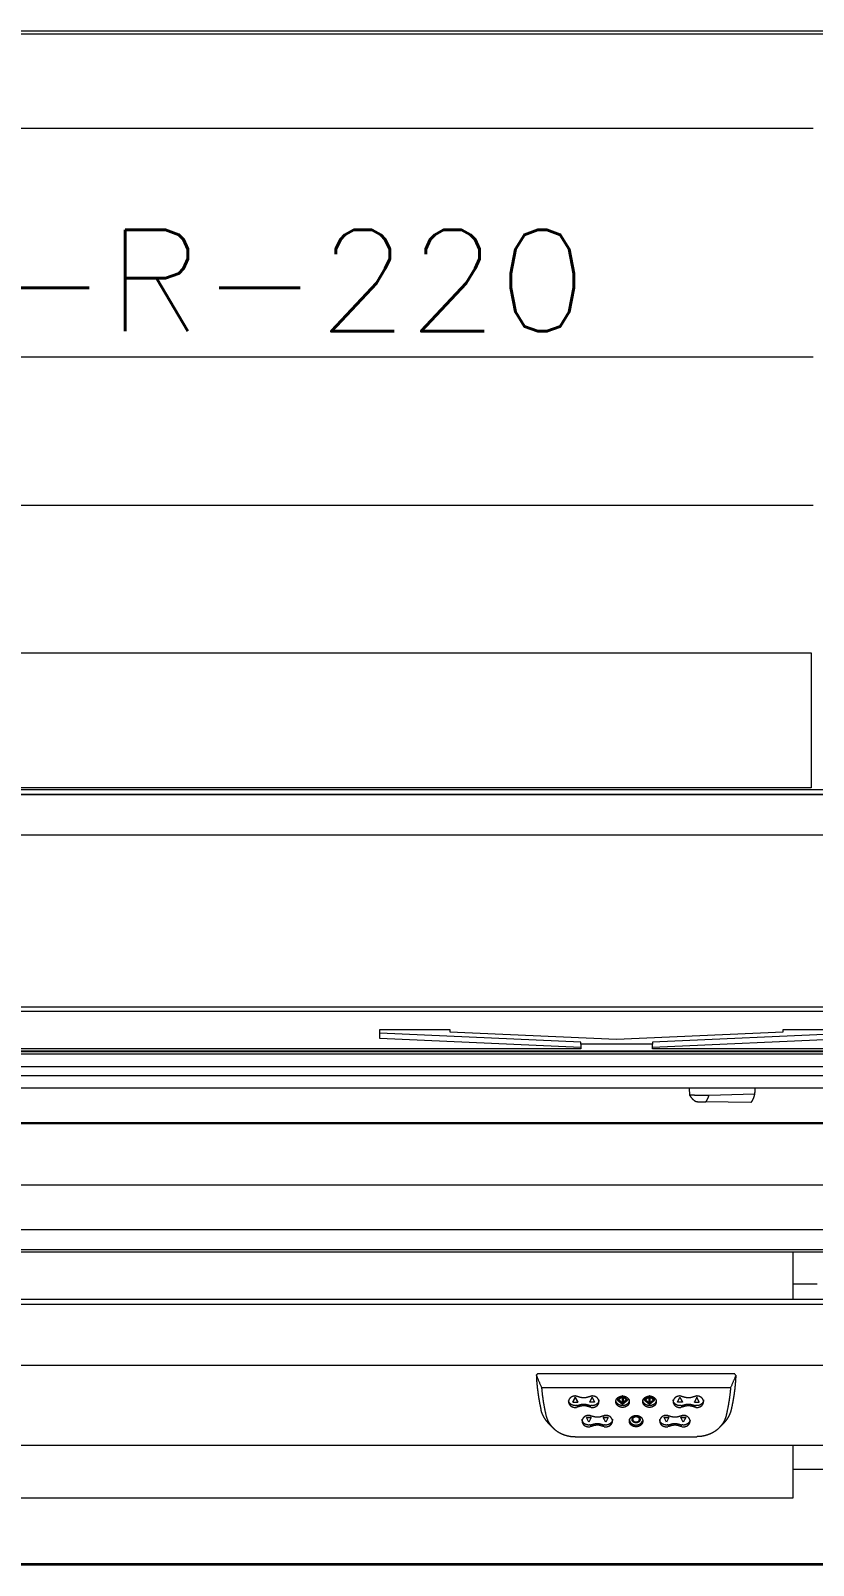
# Model space of a CAD drawing. Header units: millimetres. Extents: x 1659 to 7286, y 5003 to 7277.
# Drawn here: x 4774 to 5934, y 5003 to 7277 of the extents above; entities that cross this region are included whole.
import ezdxf

# ---------------------------------------------------------------- set-up
doc = ezdxf.new("R2010")
doc.units = ezdxf.units.MM
doc.layers.add('1', color=7, linetype='Continuous', true_color=0xffffff)
doc.styles.add('blockfont', font='simplex.shx')

msp = doc.modelspace()

# ---------------------------------------------------------------- linework, layer by layer
at = {"layer": '1', "color": 80, "linetype": 'Continuous', "lineweight": 13}
for p, q in [((1659.1, 7276.8), (7286.1, 7276.8)), ((1659.1, 7276.8, -300), (7286.1, 7276.8, -300)), ((1659.1, 7276.8), (7286.1, 7276.8)), ((3592.6, 7272.3), (6060.6, 7272.3)), ((3714.1, 7132.3), (5934.1, 7132.3)), ((5934.1, 6793), (3714.1, 6793)), ((3714.1, 6573.9), (5934.1, 6573.9)), ((3723.1, 6354.8), (5931.1, 6354.8)), ((5931.1, 6354.8), (5931.1, 6154.8)), ((3567.1, 6152.2), (6115, 6152.2)), ((6115, 6145), (3567.1, 6145)), ((3567.1, 6144.9), (6115, 6144.9)), ((5931.1, 6154.8), (3723.1, 6154.8)), ((3567.1, 6085), (6127, 6085)), ((3567.1, 5830.1), (6098, 5830.1)), ((3567.1, 5823.8), (6098.1, 5823.8)), ((5291.6, 5796.6), (5395.6, 5796.6)), ((5291.6, 5791.5), (5291.6, 5796.6)), ((5291.6, 5783.5), (5291.6, 5791.5)), ((5589.6, 5778.2), (5291.6, 5791.5)), ((5589.6, 5770.2), (5291.6, 5783.5)), ((5395.6, 5796.6), (5395.6, 5793.4)), ((5395.6, 5793.4), (5642.6, 5782.4)), ((5589.6, 5777.1), (5589.6, 5778.2)), ((5589.6, 5775.2), (5589.6, 5777.1)), ((5642.6, 5782.4), (5889.6, 5793.4)), ((5993.6, 5791.5), (5695.6, 5778.2)), ((5993.6, 5783.5), (5695.6, 5770.2)), ((5695.6, 5778.2), (5695.6, 5777.1)), ((5695.6, 5777.1), (5695.6, 5775.2)), ((5889.6, 5796.6), (5993.6, 5796.6)), ((5889.6, 5793.4), (5889.6, 5796.6)), ((6266.1, 5760.2), (3466.6, 5760.2)), ((6106, 5764.5), (3542.1, 5764.5)), ((6106, 5763.7), (3542.1, 5763.7)), ((5589.6, 5768), (4058.6, 5768)), ((5695.6, 5775.2), (5589.6, 5775.2)), ((5589.6, 5775.2), (5589.6, 5768)), ((5695.6, 5768), (5695.6, 5775.2)), ((6007.1, 5768), (5695.6, 5768)), ((3606.5, 5741.9), (6266.1, 5741.9)), ((3615.5, 5728.8), (6266.1, 5728.8)), ((3628, 5710.5), (6266.1, 5710.5)), ((5750.1, 5710.5), (5750.5, 5698.8)), ((5841.7, 5688.7), (5774.4, 5689.4)), ((5847, 5701.1), (5779.6, 5699.1)), ((6219.1, 5658.6), (3663, 5658.6)), ((6219.1, 5657), (3663.5, 5657)), ((6219.1, 5566), (3575.9, 5566)), ((3426.1, 5500.2), (6219.1, 5500.2)), ((6219.1, 5470.1), (3426.1, 5470.1)), ((6098.1, 5467), (3550.1, 5467)), ((5939.6, 5419.4), (5904.1, 5419.4)), ((6085.4, 5396.8), (3565.1, 5396.8)), ((6085.4, 5389.1), (3565.1, 5389.1)), ((6085.4, 5298.8), (3565.1, 5298.8)), ((5523.6, 5284.3), (5523.7, 5282.8)), ((5525.7, 5286.8), (5817.2, 5286.8)), ((5819.3, 5284.3), (5819.2, 5282.8)), ((5531.4, 5266.1), (5811.5, 5266.1)), ((5651.4, 5253.9), (5644, 5247.7)), ((5644, 5247.8), (5650.5, 5253.3)), ((5658.9, 5247.7), (5651.4, 5253.9)), ((5652.3, 5253.4), (5658.9, 5247.8)), ((5691.4, 5254.1), (5684, 5247.8)), ((5691.4, 5253.9), (5684, 5247.7)), ((5698.9, 5247.7), (5691.4, 5253.9)), ((5698.9, 5247.8), (5692.3, 5253.3)), ((5577.9, 5244.9), (5581.4, 5252.1)), ((5581.4, 5251.9), (5577.9, 5244.7)), ((5577.9, 5244.9), (5577.9, 5244.7)), ((5577.9, 5244.7), (5585, 5244.7)), ((5581.4, 5252.1), (5585, 5244.9)), ((5581.4, 5252.1), (5581.4, 5251.9)), ((5585, 5244.7), (5581.4, 5251.9)), ((5585, 5244.9), (5585, 5244.7)), ((5606.4, 5252.1), (5602.9, 5244.9)), ((5602.9, 5244.7), (5606.4, 5251.9)), ((5602.9, 5244.9), (5602.9, 5244.7)), ((5610, 5244.7), (5602.9, 5244.7)), ((5606.4, 5252.1), (5606.4, 5251.9)), ((5610, 5244.9), (5606.4, 5252.1)), ((5606.4, 5251.9), (5610, 5244.7)), ((5610, 5244.9), (5610, 5244.7)), ((5644, 5247.8), (5644, 5247.7)), ((5644, 5247.7), (5651.4, 5241.4)), ((5651.4, 5252.7), (5645.4, 5247.7)), ((5645.4, 5247.7), (5651.4, 5242.6)), ((5651.4, 5242.8), (5645.5, 5247.8)), ((5650.6, 5251.2), (5652.2, 5251.2)), ((5650.6, 5251.2), (5650.6, 5251.1)), ((5652.2, 5251.1), (5650.6, 5251.1)), ((5650.6, 5251.1), (5650.6, 5244.3)), ((5650.6, 5244.3), (5652.2, 5244.3)), ((5657.4, 5247.7), (5651.4, 5252.7)), ((5657.3, 5247.8), (5651.4, 5242.8)), ((5651.4, 5241.4), (5658.9, 5247.7)), ((5651.4, 5242.6), (5657.4, 5247.7)), ((5651.4, 5242.8), (5651.4, 5242.6)), ((5652.2, 5251.2), (5652.2, 5244.5)), ((5652.2, 5251.2), (5652.2, 5251.1)), ((5652.2, 5244.3), (5652.2, 5251.1)), ((5652.2, 5244.5), (5652.2, 5244.3)), ((5658.9, 5247.8), (5658.9, 5247.7)), ((5684, 5247.7), (5684, 5247.8)), ((5684, 5247.7), (5691.4, 5241.4)), ((5691.4, 5252.8), (5685.4, 5247.7)), ((5685.4, 5247.7), (5691.4, 5242.6)), ((5685.5, 5247.8), (5691.4, 5242.8)), ((5692.2, 5251.2), (5690.6, 5251.2)), ((5690.6, 5251.1), (5690.6, 5251.2)), ((5692.2, 5251.1), (5690.6, 5251.1)), ((5690.6, 5251.1), (5690.6, 5244.3)), ((5690.6, 5244.3), (5692.2, 5244.3)), ((5697.4, 5247.7), (5691.4, 5252.8)), ((5691.4, 5242.8), (5697.4, 5247.8)), ((5691.4, 5242.6), (5697.4, 5247.7)), ((5691.4, 5241.4), (5698.9, 5247.7)), ((5691.4, 5242.6), (5691.4, 5242.8)), ((5692.2, 5244.5), (5692.2, 5251.2)), ((5692.2, 5251.1), (5692.2, 5251.2)), ((5692.2, 5244.3), (5692.2, 5251.1)), ((5692.2, 5244.3), (5692.2, 5244.5)), ((5698.9, 5247.7), (5698.9, 5247.8)), ((5732.9, 5244.9), (5736.4, 5252.1)), ((5732.9, 5244.7), (5736.4, 5251.9)), ((5732.9, 5244.7), (5732.9, 5244.9)), ((5740, 5244.7), (5732.9, 5244.7)), ((5736.4, 5252.1), (5740, 5244.9)), ((5736.4, 5251.9), (5736.4, 5252.1)), ((5736.4, 5251.9), (5740, 5244.7)), ((5740, 5244.7), (5740, 5244.9)), ((5761.4, 5252.1), (5757.9, 5244.9)), ((5761.4, 5251.9), (5757.9, 5244.7)), ((5757.9, 5244.7), (5757.9, 5244.9)), ((5757.9, 5244.7), (5765, 5244.7)), ((5765, 5244.9), (5761.4, 5252.1)), ((5761.4, 5251.9), (5761.4, 5252.1)), ((5765, 5244.7), (5761.4, 5251.9)), ((5765, 5244.7), (5765, 5244.9)), ((5605, 5222), (5597.9, 5222)), ((5597.9, 5222), (5597.9, 5221.9)), ((5597.9, 5221.9), (5605, 5221.9)), ((5601.4, 5214.7), (5597.9, 5221.9)), ((5605, 5221.9), (5601.4, 5214.7)), ((5605, 5222), (5605, 5221.9)), ((5630, 5222), (5622.9, 5222)), ((5622.9, 5222), (5622.9, 5221.9)), ((5622.9, 5221.9), (5630, 5221.9)), ((5626.4, 5214.7), (5622.9, 5221.9)), ((5630, 5221.9), (5626.4, 5214.7)), ((5630, 5222), (5630, 5221.9)), ((5665.4, 5219.1), (5665.4, 5218.9)), ((5677.4, 5218.9), (5677.4, 5219.1)), ((5712.9, 5222.1), (5720, 5222.1)), ((5712.9, 5221.9), (5712.9, 5222.1)), ((5716.4, 5214.7), (5712.9, 5221.9)), ((5712.9, 5221.9), (5720, 5221.9)), ((5720, 5221.9), (5716.4, 5214.7)), ((5720, 5221.9), (5720, 5222.1)), ((5737.9, 5222.1), (5745, 5222.1)), ((5737.9, 5221.9), (5737.9, 5222.1)), ((5741.4, 5214.7), (5737.9, 5221.9)), ((5737.9, 5221.9), (5745, 5221.9)), ((5745, 5221.9), (5741.4, 5214.7)), ((5745, 5221.9), (5745, 5222.1)), ((5581.3, 5193.4), (5761.6, 5193.4)), ((6085.4, 5180.4), (3565.1, 5180.4)), ((6015.1, 5144.9), (5904.1, 5144.9)), ((3704.1, 5102.9), (5904.1, 5102.9)), ((6015.1, 5004.9), (2710.1, 5004.9)), ((7286.1, 5002.8), (1659.1, 5002.8)), ((7286.1, 5002.8), (1659.1, 5002.8)), ((7286.1, 5002.8, -300), (1659.1, 5002.8, -300))]:
    msp.add_line(p, q, dxfattribs=at)
for points, knots in [([(5847.7, 5710.5), (5847.5, 5706.6), (5847, 5701.1)], [0, 0, 0.418528, 1, 1]), ([(5750.5, 5700), (5751.7, 5697.9), (5753.1, 5696), (5754.6, 5694.3), (5756.3, 5692.7), (5758.2, 5691.3), (5760.2, 5690.1)], [0, 0, 0.170117, 0.336795, 0.501495, 0.665911, 0.831547, 1, 1]), ([(5779.6, 5699.1), (5777.3, 5699.1), (5774.9, 5699), (5772.4, 5699), (5769.8, 5699), (5767.3, 5699), (5764.8, 5699), (5762.4, 5699.1), (5760.2, 5699.1), (5758.1, 5699.2), (5756.2, 5699.3), (5754.5, 5699.4), (5753.1, 5699.5), (5752, 5699.6), (5751.1, 5699.7), (5750.6, 5699.9), (5750.5, 5700)], [0, 0, 0.078581, 0.16127, 0.246715, 0.333447, 0.420066, 0.505104, 0.587139, 0.664816, 0.736828, 0.802002, 0.859217, 0.907555, 0.946222, 0.97463, 0.992431, 1, 1]), ([(5760.2, 5690.1), (5760.2, 5690.1), (5760.7, 5690), (5761.4, 5689.9), (5762.5, 5689.8), (5763.9, 5689.7), (5765.5, 5689.7), (5767.2, 5689.6), (5769, 5689.5), (5770.9, 5689.5), (5772.7, 5689.4), (5774.4, 5689.4)], [0, 0, 0.002398, 0.032973, 0.087359, 0.163741, 0.259119, 0.370068, 0.492319, 0.621322, 0.752154, 0.879989, 1, 1]), ([(5774.4, 5689.4), (5775.5, 5690.6), (5776.5, 5691.9), (5777.4, 5693.5), (5778.2, 5695.2), (5778.9, 5697.1), (5779.6, 5699.1)], [0, 0, 0.142868, 0.293443, 0.453213, 0.623561, 0.805522, 1, 1]), ([(5847, 5701.1), (5846.4, 5698.6), (5845.7, 5696.2), (5844.8, 5694.1), (5843.9, 5692.1), (5842.8, 5690.3), (5841.7, 5688.7)], [0, 0, 0.190863, 0.370866, 0.540749, 0.701396, 0.853965, 1, 1]), ([(5904.1, 5396.8), (5904.1, 5404.1), (5904.1, 5418.5), (5904.1, 5425.6), (5904.1, 5439.7), (5904.1, 5453.5), (5904.1, 5467)], [0, 0, 0.103353, 0.308405, 0.40994, 0.610598, 0.807503, 1, 1]), ([(5523.6, 5284.3), (5525.1, 5286.1), (5525.7, 5286.8)], [0, 0, 0.717941, 1, 1]), ([(5523.6, 5284.3), (5525, 5281), (5531.4, 5266.1)], [0, 0, 0.182919, 1, 1]), ([(5523.7, 5282.8), (5524, 5276.7), (5524.6, 5270.6), (5525.2, 5264.5), (5526, 5258.5), (5526.9, 5252.1), (5528, 5245.8), (5529.2, 5239.5), (5530.6, 5233.2)], [0, 0, 0.121969, 0.243752, 0.365681, 0.487668, 0.615401, 0.743284, 0.871318, 1, 1]), ([(5819.3, 5284.3), (5817.9, 5281), (5811.5, 5266.1)], [0, 0, 0.182921, 1, 1]), ([(5819.2, 5282.8), (5818.8, 5276.7), (5818.3, 5270.6), (5817.7, 5264.5), (5816.9, 5258.5), (5816, 5252.1), (5814.9, 5245.8), (5813.7, 5239.5), (5812.3, 5233.2)], [0, 0, 0.12197, 0.243752, 0.365681, 0.487668, 0.615402, 0.743284, 0.871318, 1, 1]), ([(5819.3, 5284.3), (5817.8, 5286.1), (5817.2, 5286.8)], [0, 0, 0.717904, 1, 1]), ([(5531.4, 5266.1), (5532.4, 5255.7), (5533.9, 5245.3), (5535.8, 5234.8), (5538, 5224.5)], [0, 0, 0.248936, 0.498184, 0.748841, 1, 1]), ([(5583.3, 5253.5), (5581.5, 5253.7), (5579.8, 5253.6), (5578.1, 5253.2), (5576.5, 5252.6), (5575, 5251.7), (5573.8, 5250.7), (5572.7, 5249.5), (5572, 5248.1), (5571.5, 5246.7), (5571.4, 5245.2), (5571.5, 5243.7), (5572, 5242.3), (5572.8, 5240.9), (5573.8, 5239.7), (5575, 5238.7), (5576.5, 5237.8), (5578.1, 5237.2), (5579.8, 5236.8), (5581.6, 5236.7), (5583.3, 5236.9)], [0, 0, 0.053877, 0.10733, 0.160602, 0.212754, 0.264002, 0.313555, 0.361961, 0.408732, 0.454821, 0.500057, 0.545593, 0.591405, 0.638476, 0.68664, 0.736434, 0.787445, 0.839799, 0.892873, 0.946485, 1, 1]), ([(5583.3, 5253.5), (5583.4, 5253.5), (5583.5, 5253.5)], [0, 0, 0.560704, 1, 1]), ([(5583.5, 5253.5), (5585.5, 5253), (5587.4, 5252.4), (5589.3, 5251.9), (5591.2, 5251.5), (5593.2, 5251.3), (5595.2, 5251.3), (5597.1, 5251.6), (5598.9, 5252), (5600.7, 5252.5), (5602.5, 5253.1), (5604.4, 5253.5)], [0, 0, 0.093477, 0.18644, 0.279561, 0.372631, 0.465496, 0.559305, 0.648043, 0.736052, 0.823879, 0.91168, 1, 1]), ([(5604.4, 5253.5), (5604.5, 5253.5), (5604.6, 5253.5)], [0, 0, 0.561446, 1, 1]), ([(5604.6, 5236.9), (5606.4, 5236.7), (5608.1, 5236.8), (5609.9, 5237.2), (5611.5, 5237.9), (5612.9, 5238.7), (5614.2, 5239.8), (5615.2, 5241), (5615.9, 5242.4), (5616.4, 5243.9), (5616.5, 5245.4), (5616.3, 5246.9), (5615.8, 5248.3), (5615, 5249.6), (5614, 5250.9), (5612.7, 5251.9), (5611.2, 5252.7), (5609.7, 5253.2), (5608, 5253.6), (5606.3, 5253.7), (5604.6, 5253.5)], [0, 0, 0.054436, 0.108501, 0.162185, 0.214862, 0.266511, 0.316493, 0.365264, 0.412422, 0.458885, 0.504538, 0.550552, 0.596875, 0.644579, 0.693374, 0.743887, 0.79349, 0.844437, 0.895869, 0.94801, 1, 1]), ([(5661.4, 5245.2), (5661.3, 5246.9), (5660.7, 5248.4), (5659.8, 5249.9), (5658.5, 5251.2), (5657, 5252.2), (5655.3, 5253), (5653.4, 5253.5), (5651.4, 5253.7), (5649.5, 5253.5), (5647.6, 5253), (5645.9, 5252.2), (5644.4, 5251.2), (5643.1, 5249.9), (5642.2, 5248.4), (5641.6, 5246.9), (5641.4, 5245.2), (5641.6, 5243.6), (5642.2, 5242), (5643.1, 5240.5), (5644.4, 5239.2), (5645.9, 5238.2), (5647.6, 5237.4), (5649.5, 5236.9), (5651.4, 5236.8), (5653.4, 5236.9), (5655.3, 5237.4), (5657, 5238.2), (5658.5, 5239.2), (5659.8, 5240.5), (5660.7, 5242), (5661.3, 5243.6), (5661.4, 5245.2)], [0, 0, 0.02864, 0.057693, 0.087516, 0.118306, 0.150119, 0.182837, 0.216234, 0.250005, 0.283764, 0.317162, 0.349879, 0.381692, 0.412482, 0.442305, 0.471363, 0.499998, 0.528638, 0.557691, 0.587519, 0.618305, 0.650121, 0.682836, 0.716234, 0.749993, 0.783764, 0.817162, 0.849877, 0.881693, 0.912479, 0.942307, 0.97136, 1, 1]), ([(5681.4, 5245.2), (5681.6, 5243.6), (5682.2, 5242), (5683.1, 5240.5), (5684.4, 5239.2), (5685.9, 5238.2), (5687.6, 5237.4), (5689.5, 5236.9), (5691.4, 5236.8), (5693.4, 5236.9), (5695.3, 5237.4), (5697, 5238.2), (5698.5, 5239.2), (5699.8, 5240.5), (5700.7, 5242), (5701.3, 5243.6), (5701.4, 5245.2), (5701.3, 5246.9), (5700.7, 5248.4), (5699.8, 5249.9), (5698.5, 5251.2), (5697, 5252.2), (5695.3, 5253), (5693.4, 5253.5), (5691.4, 5253.7), (5689.5, 5253.5), (5687.6, 5253), (5685.9, 5252.2), (5684.4, 5251.2), (5683.1, 5249.9), (5682.2, 5248.4), (5681.6, 5246.9), (5681.4, 5245.2)], [0, 0, 0.028639, 0.057696, 0.087524, 0.118311, 0.150118, 0.182833, 0.216242, 0.250001, 0.283761, 0.317159, 0.349885, 0.381692, 0.412478, 0.442306, 0.471363, 0.500002, 0.528636, 0.557698, 0.587521, 0.618312, 0.650116, 0.682843, 0.716241, 0.750001, 0.78376, 0.817169, 0.849886, 0.88169, 0.91248, 0.942304, 0.971361, 1, 1]), ([(5738.3, 5253.5), (5736.6, 5253.7), (5734.9, 5253.6), (5733.2, 5253.2), (5731.7, 5252.7), (5730.2, 5251.9), (5728.9, 5250.9), (5727.9, 5249.6), (5727.1, 5248.3), (5726.6, 5246.9), (5726.4, 5245.4), (5726.5, 5243.9), (5726.9, 5242.4), (5727.7, 5241), (5728.7, 5239.8), (5730, 5238.7), (5731.4, 5237.9), (5733, 5237.2), (5734.8, 5236.8), (5736.5, 5236.7), (5738.3, 5236.9)], [0, 0, 0.051991, 0.104133, 0.155566, 0.206495, 0.256099, 0.306629, 0.355424, 0.403119, 0.44945, 0.495461, 0.541115, 0.587574, 0.634732, 0.683504, 0.733502, 0.785135, 0.837832, 0.891517, 0.945563, 1, 1]), ([(5738.3, 5253.5), (5738.4, 5253.5), (5738.5, 5253.5)], [0, 0, 0.560704, 1, 1]), ([(5738.5, 5253.5), (5740.5, 5253), (5742.4, 5252.4), (5744.3, 5251.9), (5746.3, 5251.5), (5748.3, 5251.3), (5750.3, 5251.3), (5752.1, 5251.6), (5753.9, 5252), (5755.7, 5252.5), (5757.5, 5253.1), (5759.4, 5253.5)], [0, 0, 0.093638, 0.186768, 0.279949, 0.373352, 0.467662, 0.561072, 0.648612, 0.73644, 0.824173, 0.911841, 1, 1]), ([(5759.4, 5253.5), (5759.5, 5253.5), (5759.6, 5253.5)], [0, 0, 0.55879, 1, 1]), ([(5759.6, 5236.9), (5761.3, 5236.7), (5763.1, 5236.8), (5764.8, 5237.2), (5766.4, 5237.8), (5767.9, 5238.7), (5769.1, 5239.7), (5770.1, 5240.9), (5770.9, 5242.3), (5771.4, 5243.7), (5771.5, 5245.2), (5771.4, 5246.7), (5770.9, 5248.1), (5770.1, 5249.5), (5769.1, 5250.7), (5767.9, 5251.7), (5766.4, 5252.6), (5764.8, 5253.2), (5763.1, 5253.6), (5761.3, 5253.7), (5759.6, 5253.5)], [0, 0, 0.053534, 0.107125, 0.160217, 0.212551, 0.263578, 0.313371, 0.361534, 0.408594, 0.454412, 0.499945, 0.545179, 0.591262, 0.638032, 0.686449, 0.735986, 0.78725, 0.839401, 0.892652, 0.946104, 1, 1]), ([(5811.5, 5266.1), (5810.5, 5255.7), (5809, 5245.3), (5807.1, 5234.8), (5804.9, 5224.5)], [0, 0, 0.248936, 0.498184, 0.748841, 1, 1]), ([(5542.6, 5212.3), (5540.7, 5214.3), (5538.2, 5217.3), (5535.9, 5220.6), (5534, 5224.1), (5532.3, 5227.7), (5531.1, 5231.3), (5530.6, 5233.2)], [0, 0, 0.114593, 0.274835, 0.439459, 0.602724, 0.763687, 0.921481, 1, 1]), ([(5583.3, 5239.5), (5581.6, 5239.3), (5579.8, 5239.5), (5578.1, 5239.8), (5576.5, 5240.4), (5575, 5241.3), (5573.8, 5242.3), (5572.8, 5243.5), (5572, 5244.9), (5571.5, 5246.3)], [0, 0, 0.117733, 0.235679, 0.35244, 0.467608, 0.57983, 0.68939, 0.795331, 0.898906, 1, 1]), ([(5583.5, 5239.5), (5583.4, 5239.5), (5583.3, 5239.5)], [0, 0, 0.559821, 1, 1]), ([(5583.5, 5236.9), (5583.4, 5236.9), (5583.3, 5236.9)], [0, 0, 0.559821, 1, 1]), ([(5583.5, 5239.5), (5585.5, 5240), (5587.4, 5240.6), (5589.3, 5241.1), (5591.3, 5241.5), (5593.3, 5241.7), (5595.2, 5241.7), (5597.1, 5241.4), (5598.9, 5241), (5600.7, 5240.5), (5602.5, 5240), (5604.4, 5239.5)], [0, 0, 0.093615, 0.186742, 0.279892, 0.373302, 0.467615, 0.561027, 0.648568, 0.736428, 0.824164, 0.911835, 1, 1]), ([(5604.4, 5236.9), (5602.4, 5237.4), (5600.5, 5238), (5598.6, 5238.5), (5596.7, 5238.9), (5594.7, 5239.1), (5592.7, 5239.1), (5590.8, 5238.8), (5589, 5238.4), (5587.2, 5237.9), (5585.4, 5237.4), (5583.5, 5236.9)], [0, 0, 0.093487, 0.186452, 0.279572, 0.372674, 0.46551, 0.559353, 0.648096, 0.736076, 0.823905, 0.911704, 1, 1]), ([(5604.4, 5239.5), (5604.4, 5239.5), (5604.5, 5239.5), (5604.6, 5239.5)], [0, 0, 0.2511, 0.501945, 1, 1]), ([(5604.6, 5236.9), (5604.5, 5236.9), (5604.4, 5236.9)], [0, 0, 0.560953, 1, 1]), ([(5616.5, 5247.8), (5616.4, 5246.5), (5615.9, 5245), (5615.2, 5243.6), (5614.2, 5242.4), (5612.9, 5241.3), (5611.5, 5240.5), (5609.9, 5239.8), (5608.1, 5239.5), (5606.4, 5239.3), (5604.6, 5239.5)], [0, 0, 0.082207, 0.175136, 0.269453, 0.366997, 0.466962, 0.570273, 0.675621, 0.782996, 0.891126, 1, 1]), ([(5661.4, 5247.8), (5661.3, 5246.2), (5660.7, 5244.6), (5659.8, 5243.1), (5658.5, 5241.8), (5657, 5240.8), (5655.3, 5240), (5653.4, 5239.5), (5651.4, 5239.4), (5649.5, 5239.5), (5647.6, 5240), (5645.9, 5240.8), (5644.4, 5241.8), (5643.1, 5243.1), (5642.2, 5244.6), (5641.6, 5246.4)], [0, 0, 0.060303, 0.121499, 0.184304, 0.249146, 0.316143, 0.385043, 0.455377, 0.526496, 0.59759, 0.667924, 0.736825, 0.803821, 0.868663, 0.931469, 1, 1]), ([(5701.3, 5246.4), (5701.3, 5246.2), (5700.7, 5244.6), (5699.8, 5243.1), (5698.5, 5241.8), (5697, 5240.8), (5695.3, 5240), (5693.4, 5239.5), (5691.4, 5239.4), (5689.5, 5239.5), (5687.6, 5240), (5685.9, 5240.8), (5684.4, 5241.8), (5683.1, 5243.1), (5682.2, 5244.6), (5681.6, 5246.2), (5681.4, 5247.8)], [0, 0, 0.007508, 0.068702, 0.131497, 0.196328, 0.263293, 0.332204, 0.402526, 0.473609, 0.544691, 0.615037, 0.683925, 0.750891, 0.815722, 0.878517, 0.93971, 1, 1]), ([(5738.3, 5239.5), (5736.5, 5239.3), (5734.8, 5239.5), (5733, 5239.8), (5731.4, 5240.5), (5730, 5241.3), (5728.7, 5242.4), (5727.7, 5243.6), (5726.9, 5245), (5726.4, 5247.8)], [0, 0, 0.108979, 0.217173, 0.324651, 0.430139, 0.533514, 0.633606, 0.731244, 0.825652, 1, 1]), ([(5738.3, 5239.5), (5738.4, 5239.5), (5738.4, 5239.5), (5738.5, 5239.5)], [0, 0, 0.25036, 0.500958, 1, 1]), ([(5738.5, 5236.9), (5738.4, 5236.9), (5738.3, 5236.9)], [0, 0, 0.558545, 1, 1]), ([(5738.5, 5239.5), (5740.5, 5240), (5742.4, 5240.6), (5744.3, 5241.1), (5746.2, 5241.5), (5748.2, 5241.7), (5750.2, 5241.7), (5752.1, 5241.4), (5753.9, 5241), (5755.7, 5240.5), (5757.5, 5240), (5759.4, 5239.5)], [0, 0, 0.093481, 0.186444, 0.279565, 0.372665, 0.465528, 0.559337, 0.648078, 0.736087, 0.823879, 0.91171, 1, 1]), ([(5759.4, 5236.9), (5757.4, 5237.4), (5755.5, 5238), (5753.6, 5238.5), (5751.6, 5238.9), (5749.6, 5239.1), (5747.6, 5239.1), (5745.8, 5238.8), (5744, 5238.4), (5742.2, 5237.9), (5740.4, 5237.4), (5738.5, 5236.9)], [0, 0, 0.093611, 0.186736, 0.279886, 0.373323, 0.467601, 0.561041, 0.64855, 0.736407, 0.82417, 0.911808, 1, 1]), ([(5759.6, 5239.5), (5759.5, 5239.5), (5759.4, 5239.5)], [0, 0, 0.560704, 1, 1]), ([(5759.6, 5236.9), (5759.5, 5236.9), (5759.4, 5236.9)], [0, 0, 0.560953, 1, 1]), ([(5771.5, 5247.8), (5771.5, 5247.8), (5771.4, 5246.3), (5770.9, 5244.9), (5770.1, 5243.5), (5769.1, 5242.3), (5767.9, 5241.3), (5766.4, 5240.4), (5764.8, 5239.8), (5763.1, 5239.5), (5761.3, 5239.3), (5759.6, 5239.5)], [0, 0, 0.000101, 0.091186, 0.182802, 0.27694, 0.37325, 0.472849, 0.574903, 0.679563, 0.785748, 0.89293, 1, 1]), ([(5812.3, 5233.2), (5811.5, 5230.3), (5810.4, 5227.4), (5809.1, 5224.5), (5807.6, 5221.7), (5805.9, 5219), (5803.5, 5215.8), (5800.3, 5212.3)], [0, 0, 0.124785, 0.251734, 0.380434, 0.510401, 0.641171, 0.806195, 1, 1]), ([(5538, 5224.5), (5539, 5221.2), (5540.2, 5218.1), (5541.7, 5215), (5543.6, 5212.1), (5545.7, 5209.3), (5548.1, 5206.6), (5550.8, 5204.1), (5553.7, 5201.9), (5556.8, 5199.9), (5560.1, 5198.2), (5563.5, 5196.7), (5567, 5195.5), (5570.5, 5194.6), (5574.1, 5193.9), (5577.7, 5193.5), (5581.3, 5193.4)], [0, 0, 0.058585, 0.117875, 0.177768, 0.238179, 0.299515, 0.361958, 0.425309, 0.489338, 0.552634, 0.616985, 0.682088, 0.747594, 0.810134, 0.873284, 0.936698, 1, 1]), ([(5603.3, 5224.8), (5601.5, 5224.9), (5599.8, 5224.8), (5598.1, 5224.5), (5596.5, 5223.8), (5595, 5223), (5593.8, 5221.9), (5592.7, 5220.7), (5592, 5219.4), (5591.5, 5217.9), (5591.4, 5216.5), (5591.5, 5215), (5592, 5213.5), (5592.8, 5212.2), (5593.8, 5211), (5595, 5209.9), (5596.5, 5209.1), (5598.1, 5208.5), (5599.8, 5208.1), (5601.6, 5208), (5603.3, 5208.1)], [0, 0, 0.053855, 0.107387, 0.160553, 0.212766, 0.263939, 0.313541, 0.361914, 0.408711, 0.454774, 0.499997, 0.545527, 0.591303, 0.638399, 0.686492, 0.736354, 0.78726, 0.839698, 0.892654, 0.946387, 1, 1]), ([(5603.3, 5210.8), (5601.6, 5210.6), (5599.8, 5210.7), (5598.1, 5211.1), (5596.5, 5211.7), (5595, 5212.5), (5593.8, 5213.6), (5592.8, 5214.8), (5592, 5216.2), (5591.5, 5217.6), (5591.4, 5219.1)], [0, 0, 0.107229, 0.214696, 0.320606, 0.425489, 0.527303, 0.627028, 0.723213, 0.817406, 0.908939, 1, 1]), ([(5603.3, 5224.8), (5603.4, 5224.8), (5603.5, 5224.8)], [0, 0, 0.557804, 1, 1]), ([(5603.5, 5210.8), (5603.4, 5210.8), (5603.3, 5210.8)], [0, 0, 0.561446, 1, 1]), ([(5603.3, 5208.1), (5603.4, 5208.2), (5603.5, 5208.2)], [0, 0, 0.558052, 1, 1]), ([(5603.5, 5224.8), (5605.5, 5224.3), (5607.4, 5223.7), (5609.3, 5223.2), (5611.2, 5222.8), (5613.2, 5222.6), (5615.2, 5222.6), (5617.1, 5222.8), (5618.9, 5223.2), (5620.7, 5223.8), (5622.5, 5224.3), (5624.4, 5224.8)], [0, 0, 0.09348, 0.186416, 0.27954, 0.372613, 0.46548, 0.559292, 0.648036, 0.736044, 0.823877, 0.91168, 1, 1]), ([(5603.5, 5210.8), (5605.5, 5211.3), (5607.4, 5211.8), (5609.3, 5212.4), (5611.3, 5212.8), (5613.3, 5213), (5615.2, 5212.9), (5617.1, 5212.7), (5618.9, 5212.3), (5620.7, 5211.8), (5622.5, 5211.2), (5624.4, 5210.8)], [0, 0, 0.093615, 0.186742, 0.279892, 0.373301, 0.467615, 0.561027, 0.648568, 0.736428, 0.824193, 0.911835, 1, 1]), ([(5624.4, 5208.2), (5622.4, 5208.6), (5620.5, 5209.2), (5618.6, 5209.8), (5616.7, 5210.2), (5614.7, 5210.4), (5612.7, 5210.3), (5610.8, 5210.1), (5609, 5209.7), (5607.2, 5209.2), (5605.4, 5208.6), (5603.5, 5208.2)], [0, 0, 0.093487, 0.186452, 0.279542, 0.372644, 0.465511, 0.559322, 0.648096, 0.736077, 0.823901, 0.911704, 1, 1]), ([(5624.6, 5224.8), (5624.5, 5224.8), (5624.4, 5224.8)], [0, 0, 0.557804, 1, 1]), ([(5624.4, 5210.8), (5624.4, 5210.8), (5624.6, 5210.8)], [0, 0, 0.250374, 1, 1]), ([(5624.4, 5208.2), (5624.5, 5208.2), (5624.6, 5208.1)], [0, 0, 0.559821, 1, 1]), ([(5624.6, 5208.1), (5626.3, 5208), (5628.1, 5208.1), (5629.8, 5208.5), (5631.4, 5209.1), (5632.9, 5209.9), (5634.1, 5211), (5635.1, 5212.2), (5635.9, 5213.5), (5636.4, 5215), (5636.5, 5216.5), (5636.4, 5218), (5635.9, 5219.4), (5635.1, 5220.7), (5634.1, 5222), (5632.9, 5223), (5631.4, 5223.8), (5629.8, 5224.5), (5628.1, 5224.8), (5626.3, 5224.9), (5624.6, 5224.8)], [0, 0, 0.053856, 0.107451, 0.160558, 0.21284, 0.263976, 0.313614, 0.36192, 0.408791, 0.45482, 0.500083, 0.545597, 0.591381, 0.63847, 0.686577, 0.736441, 0.787357, 0.839797, 0.892709, 0.946464, 1, 1]), ([(5636.5, 5219.1), (5636.4, 5217.6), (5635.9, 5216.2), (5635.1, 5214.8), (5634.1, 5213.6), (5632.9, 5212.5), (5631.4, 5211.7), (5629.8, 5211.1), (5628.1, 5210.7), (5626.3, 5210.6), (5624.6, 5210.8)], [0, 0, 0.090365, 0.182442, 0.276165, 0.372773, 0.472061, 0.574321, 0.678884, 0.7851, 0.892288, 1, 1]), ([(5661.4, 5219.1), (5661.6, 5217.4), (5662.2, 5215.8), (5663.1, 5214.4), (5664.4, 5213.1), (5665.9, 5212.1), (5667.6, 5211.3), (5669.5, 5210.8), (5671.4, 5210.6), (5673.4, 5210.8), (5675.3, 5211.3), (5677, 5212.1), (5678.5, 5213.1), (5679.8, 5214.4), (5681, 5216.8)], [0, 0, 0.062324, 0.125574, 0.190488, 0.257515, 0.326748, 0.397956, 0.470675, 0.544157, 0.617639, 0.690334, 0.761543, 0.830795, 0.897805, 1, 1]), ([(5671.4, 5224.9), (5669.8, 5224.8), (5668.1, 5224.4), (5666.6, 5223.9), (5665.2, 5223.1), (5664, 5222.1), (5663, 5220.9), (5662.2, 5219.7), (5661.7, 5218.3), (5661.5, 5216.9), (5661.5, 5215.5), (5661.8, 5214.1), (5662.5, 5212.8), (5663.3, 5211.5), (5664.4, 5210.5), (5665.7, 5209.5), (5667.2, 5208.8), (5668.7, 5208.3), (5670.4, 5208.1), (5671.4, 5208), (5673.1, 5208.1), (5674.8, 5208.5), (5676.3, 5209.1), (5677.7, 5209.9), (5678.9, 5210.8), (5679.9, 5212), (5680.7, 5213.2), (5681.2, 5214.6), (5681.4, 5216), (5681.4, 5217.4), (5681, 5218.8), (5680.4, 5220.2), (5679.6, 5221.4), (5678.5, 5222.5), (5677.2, 5223.4), (5675.7, 5224.1), (5674.2, 5224.6), (5672.5, 5224.9), (5671.4, 5224.9)], [0, 0, 0.028995, 0.057764, 0.086087, 0.113808, 0.140822, 0.167087, 0.192616, 0.217591, 0.24221, 0.266744, 0.291468, 0.316618, 0.342422, 0.368951, 0.396275, 0.424281, 0.452858, 0.481803, 0.50001, 0.529005, 0.557774, 0.586087, 0.613807, 0.640821, 0.667086, 0.692615, 0.717594, 0.742212, 0.766745, 0.791464, 0.816619, 0.842423, 0.868952, 0.896276, 0.924282, 0.952848, 0.981793, 1, 1]), ([(5677.4, 5219.1), (5677.3, 5220), (5677, 5220.9), (5676.5, 5221.8), (5675.9, 5222.5), (5675.1, 5223.1), (5674.1, 5223.6), (5673.1, 5224), (5672, 5224.1), (5670.9, 5224.1), (5669.8, 5224), (5668.8, 5223.6), (5667.8, 5223.1), (5667, 5222.5), (5666.3, 5221.8), (5665.9, 5220.9), (5665.6, 5220), (5665.4, 5219.1)], [0, 0, 0.053894, 0.108503, 0.164389, 0.221958, 0.28134, 0.3424, 0.404849, 0.468169, 0.531816, 0.595136, 0.657591, 0.71866, 0.778042, 0.835611, 0.891513, 0.94611, 1, 1]), ([(5671.4, 5213.9), (5672.6, 5213.9), (5673.6, 5214.2), (5674.6, 5214.6), (5675.5, 5215.2), (5676.2, 5215.9), (5676.8, 5216.7), (5677.2, 5217.5), (5677.4, 5218.5), (5677.4, 5219.4), (5677.2, 5220.3), (5676.8, 5221.2), (5676.2, 5222), (5675.5, 5222.7), (5674.6, 5223.2), (5673.6, 5223.7), (5672.6, 5223.9), (5671.4, 5224), (5670.3, 5223.9), (5669.3, 5223.7), (5668.3, 5223.2), (5667.4, 5222.7), (5666.7, 5222), (5666.1, 5221.2), (5665.7, 5220.3), (5665.5, 5219.4), (5665.5, 5218.5), (5665.7, 5217.5), (5666.1, 5216.7), (5666.7, 5215.9), (5667.4, 5215.2), (5668.3, 5214.6), (5669.3, 5214.2), (5670.3, 5213.9), (5671.4, 5213.9)], [0, 0, 0.031767, 0.063244, 0.094161, 0.124292, 0.153515, 0.181871, 0.209466, 0.236549, 0.263447, 0.29053, 0.318116, 0.346472, 0.375701, 0.405833, 0.436746, 0.468225, 0.499992, 0.531778, 0.563257, 0.594153, 0.624284, 0.653528, 0.681873, 0.709466, 0.736545, 0.763443, 0.790522, 0.818125, 0.846469, 0.875706, 0.905838, 0.936737, 0.968214, 1, 1]), ([(5666.4, 5219.1), (5666.6, 5218.2), (5666.9, 5217.3), (5667.5, 5216.5), (5668.3, 5215.8), (5669.3, 5215.3), (5670.3, 5215), (5671.4, 5214.9)], [0, 0, 0.130979, 0.264433, 0.402288, 0.545407, 0.693575, 0.845726, 1, 1]), ([(5671.4, 5214.7), (5672.5, 5214.8), (5673.4, 5215), (5674.3, 5215.5), (5675.1, 5216), (5675.7, 5216.7), (5676.1, 5217.5), (5676.4, 5218.3), (5676.4, 5219.1), (5676.3, 5220), (5675.9, 5220.8), (5675.4, 5221.5), (5674.7, 5222.1), (5673.9, 5222.6), (5672.9, 5223), (5672, 5223.1), (5670.9, 5223.1), (5670, 5223), (5669, 5222.6), (5668.2, 5222.1), (5667.5, 5221.5), (5667, 5220.8), (5666.6, 5220), (5666.5, 5219.1), (5666.5, 5218.3), (5666.8, 5217.5), (5667.2, 5216.7), (5667.8, 5216), (5668.6, 5215.5), (5669.5, 5215), (5670.4, 5214.8), (5671.4, 5214.7)], [0, 0, 0.034835, 0.069299, 0.103, 0.135706, 0.167352, 0.197973, 0.227844, 0.257365, 0.287003, 0.317207, 0.348318, 0.380497, 0.41373, 0.447835, 0.48255, 0.517439, 0.552131, 0.586258, 0.619491, 0.65167, 0.682781, 0.712985, 0.742623, 0.772146, 0.80201, 0.832642, 0.864272, 0.896979, 0.9307, 0.965143, 1, 1]), ([(5671.4, 5214.9), (5672.6, 5215), (5673.6, 5215.3), (5674.6, 5215.8), (5675.4, 5216.5), (5676, 5217.3), (5676.3, 5218.2), (5676.4, 5219.1)], [0, 0, 0.154257, 0.306391, 0.454543, 0.597675, 0.735551, 0.868991, 1, 1]), ([(5718.3, 5224.8), (5716.6, 5224.9), (5714.8, 5224.8), (5713.1, 5224.5), (5711.5, 5223.8), (5710, 5223), (5708.8, 5222), (5707.8, 5220.7), (5707, 5219.4), (5706.5, 5218), (5706.4, 5216.5), (5706.5, 5215), (5707, 5213.5), (5707.7, 5212.2), (5708.8, 5211), (5710, 5209.9), (5711.5, 5209.1), (5713.1, 5208.5), (5714.8, 5208.1), (5716.5, 5208), (5718.3, 5208.1)], [0, 0, 0.053535, 0.107308, 0.1602, 0.212638, 0.263553, 0.313431, 0.361537, 0.408625, 0.454407, 0.49992, 0.545184, 0.591213, 0.638073, 0.686377, 0.736029, 0.787164, 0.839426, 0.892531, 0.946125, 1, 1]), ([(5718.3, 5210.8), (5716.5, 5210.6), (5714.8, 5210.7), (5713.1, 5211.1), (5711.5, 5211.7), (5710, 5212.5), (5708.8, 5213.6), (5707.7, 5214.8), (5707, 5216.2), (5706.4, 5219.1)], [0, 0, 0.107853, 0.215143, 0.321458, 0.426081, 0.528438, 0.62785, 0.72455, 0.818341, 1, 1]), ([(5718.5, 5224.8), (5718.4, 5224.8), (5718.3, 5224.8)], [0, 0, 0.55879, 1, 1]), ([(5718.3, 5210.8), (5718.4, 5210.8), (5718.4, 5210.8), (5718.5, 5210.8)], [0, 0, 0.250362, 0.501208, 1, 1]), ([(5718.3, 5208.1), (5718.4, 5208.2), (5718.5, 5208.2)], [0, 0, 0.560953, 1, 1]), ([(5718.5, 5224.8), (5720.5, 5224.3), (5722.4, 5223.7), (5724.3, 5223.2), (5726.3, 5222.8), (5728.3, 5222.6), (5730.3, 5222.6), (5732.1, 5222.8), (5733.9, 5223.2), (5735.7, 5223.8), (5737.5, 5224.3), (5739.4, 5224.8)], [0, 0, 0.093638, 0.186768, 0.279949, 0.373352, 0.467663, 0.561072, 0.648582, 0.736439, 0.824177, 0.911811, 1, 1]), ([(5718.5, 5210.8), (5720.5, 5211.3), (5722.4, 5211.8), (5724.3, 5212.4), (5726.2, 5212.8), (5728.2, 5213), (5730.2, 5212.9), (5732.1, 5212.7), (5733.9, 5212.3), (5735.7, 5211.8), (5737.5, 5211.2), (5739.4, 5210.8)], [0, 0, 0.09348, 0.186448, 0.279565, 0.372665, 0.465528, 0.559337, 0.648079, 0.736058, 0.82388, 0.911676, 1, 1]), ([(5739.4, 5208.2), (5737.4, 5208.6), (5735.5, 5209.2), (5733.6, 5209.8), (5731.6, 5210.2), (5729.6, 5210.4), (5727.6, 5210.3), (5725.8, 5210.1), (5724, 5209.7), (5722.2, 5209.2), (5720.4, 5208.6), (5718.5, 5208.2)], [0, 0, 0.093641, 0.186741, 0.279917, 0.373323, 0.467633, 0.561042, 0.648582, 0.736408, 0.824171, 0.911834, 1, 1]), ([(5739.4, 5224.8), (5739.5, 5224.8), (5739.6, 5224.8)], [0, 0, 0.55879, 1, 1]), ([(5739.6, 5210.8), (5739.5, 5210.8), (5739.4, 5210.8)], [0, 0, 0.560704, 1, 1]), ([(5739.4, 5208.2), (5739.5, 5208.2), (5739.6, 5208.1)], [0, 0, 0.558545, 1, 1]), ([(5739.6, 5208.1), (5741.3, 5208), (5743.1, 5208.1), (5744.8, 5208.5), (5746.4, 5209.1), (5747.9, 5209.9), (5749.1, 5211), (5750.1, 5212.2), (5750.9, 5213.5), (5751.4, 5215), (5751.5, 5216.5), (5751.4, 5217.9), (5750.9, 5219.4), (5750.1, 5220.7), (5749.1, 5221.9), (5747.9, 5223), (5746.4, 5223.8), (5744.8, 5224.5), (5743.1, 5224.8), (5741.3, 5224.9), (5739.6, 5224.8)], [0, 0, 0.053595, 0.107348, 0.160306, 0.212726, 0.263651, 0.313499, 0.361605, 0.408692, 0.454469, 0.500003, 0.54523, 0.591293, 0.638091, 0.686452, 0.736055, 0.78723, 0.839463, 0.89261, 0.946164, 1, 1]), ([(5751.4, 5217.6), (5751.4, 5217.6), (5750.9, 5216.2), (5750.1, 5214.8), (5749.1, 5213.6), (5747.9, 5212.5), (5746.4, 5211.7), (5744.8, 5211.1), (5743.1, 5210.7), (5741.3, 5210.6), (5739.6, 5210.8)], [0, 0, 0.000269, 0.100949, 0.204531, 0.310356, 0.420011, 0.532037, 0.647359, 0.763851, 0.8821, 1, 1]), ([(5804.9, 5224.5), (5803.9, 5221.2), (5802.7, 5218.1), (5801.1, 5215), (5799.3, 5212.1), (5797.2, 5209.3), (5794.7, 5206.6), (5792.1, 5204.1), (5789.2, 5201.9), (5786.1, 5199.9), (5782.8, 5198.2), (5779.4, 5196.7), (5775.8, 5195.5), (5772.4, 5194.6), (5768.8, 5193.9), (5765.2, 5193.5), (5761.6, 5193.4)], [0, 0, 0.058585, 0.117874, 0.177772, 0.238183, 0.299511, 0.361961, 0.425303, 0.489331, 0.552627, 0.616987, 0.68209, 0.747585, 0.810124, 0.873273, 0.936687, 1, 1]), ([(5904.1, 5102.9), (5904.1, 5103.3), (5904.1, 5104.6), (5904.1, 5106.7), (5904.1, 5109.6), (5904.1, 5113.3), (5904.1, 5115.4), (5904.1, 5120.3), (5904.1, 5126), (5904.1, 5132.5), (5904.1, 5136), (5904.1, 5143.5), (5904.1, 5147.6), (5904.1, 5156.1), (5904.1, 5165.4), (5904.1, 5175.3), (5904.1, 5180.4)], [0, 0, 0.005381, 0.021501, 0.048318, 0.085739, 0.133639, 0.161472, 0.224792, 0.298144, 0.381289, 0.42645, 0.523764, 0.575837, 0.68661, 0.805912, 0.933356, 1, 1])]:
    msp.add_open_spline(points, degree=1, knots=knots, dxfattribs=at)
for points in [[(5542.4, 5212.5), (5548.2, 5206.6)], [(5794.7, 5206.6), (5800.5, 5212.5)]]:
    msp.add_open_spline(points, degree=1, dxfattribs=at)

# ---------------------------------------------------------------- texts
at = {"layer": '1', "color": 80, "linetype": 'Continuous', "lineweight": 13, "insert": (3970.2, 6605.5), "char_height": 150, "attachment_point": 7, "line_spacing_factor": 0.903614, "style": 'blockfont'}
msp.add_mtext('\\W1.0342;UMX-6-R-220\\P ', dxfattribs=at)

doc.saveas('drawing.dxf')
